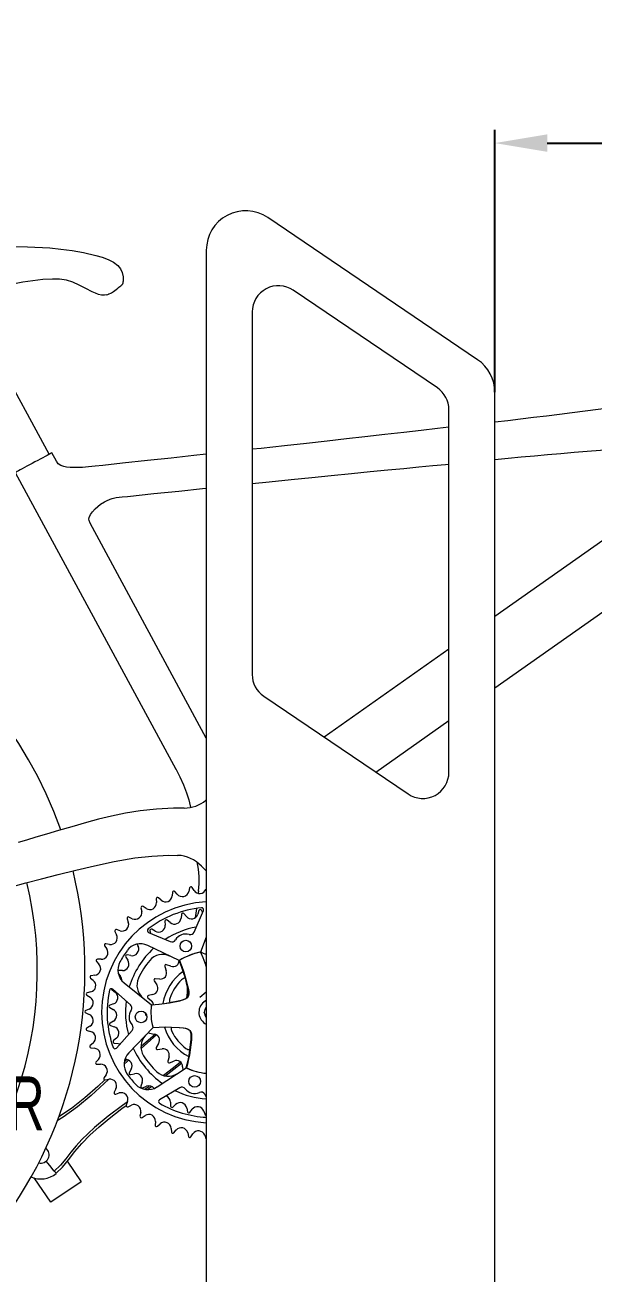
# Model space of a CAD drawing. Header units: millimetres. Extents: x -843 to 3947, y -76 to 3122.
# Drawn here: x -61 to 372, y 2170 to 3122 of the extents above; entities that cross this region are included whole.
import ezdxf

# ---------------------------------------------------------------- set-up
doc = ezdxf.new("R2010")
doc.units = ezdxf.units.MM
doc.layers.add('ZANO_R', color=7, linetype='Continuous', lineweight=0)
doc.layers.add('ZANO_W', color=1, linetype='Continuous', lineweight=0)
doc.styles.add('Arial', font='arial.ttf')
doc.styles.add('SLDTEXTSTYLE0', font='TXT', dxfattribs={"width": 0.7})
doc.styles.get("Standard").update_dxf_attribs({"font": 'ARIALUNI.TTF'})
doc.dimstyles.new('pl i ang', dxfattribs={"dimtxt": 50, "dimasz": 50, "dimexe": 1.25, "dimexo": 0.625, "dimgap": 10, "dimtad": 1, "dimtoh": 1, "dimtxsty": 'Standard', "dimcen": 2.5, "dimclrd": 1, "dimclre": 1, "dimclrt": 1, "dimadec": 0, "dimazin": 0, "dimtfac": 1, "dimtmove": 0, "dimatfit": 3, "dimfxl": 1, "dimarcsym": 1})

# ---------------------------------------------------------------- blocks, each defined once
blk = doc.blocks.new('*D469')
at = {"layer": 'ZANO_W', "color": 1, "lineweight": -2}
for p, q in [((297.63, 2841.98), (297.63, 3041.98)), ((1132.11, 2841.98), (1132.11, 3041.98)), ((337.63, 3031.98), (1092.11, 3031.98))]:
    blk.add_line(p, q, dxfattribs=at)
at = {"layer": 'ZANO_W', "color": 1}
for points in [[(337.63, 3038.64), (337.63, 3025.31), (297.63, 3031.98)], [(1092.11, 3025.31), (1092.11, 3038.64), (1132.11, 3031.98)]]:
    blk.add_solid(points, dxfattribs=at)
at = {"layer": 'ZANO_W', "color": 1, "insert": (714.87, 3062.4), "char_height": 40, "attachment_point": 5, "style": 'Arial'}
blk.add_mtext('min. 800', dxfattribs=at)

msp = doc.modelspace()

# ---------------------------------------------------------------- linework, layer by layer
at = {"layer": 'ZANO_R'}
for p, q in [((284.45, 2866.81), (124.45, 2975.2)), ((77.63, 2950.36), (77.63, 2080.36)), ((2.73, 2916.66), (3.14, 2916.78)), ((3.24, 2916.96), (3.06, 2916.9)), ((253.85, 2845.27), (143.85, 2919.79)), ((-42.3, 2794.66), (-102.47, 2905.88)), ((112.63, 2903.23), (112.63, 2626.81)), ((297.63, 2080.36), (297.63, 2841.98)), ((262.63, 2552.29), (262.63, 2828.71)), ((-36.56, 2789.39), (-40.07, 2795.87)), ((465.84, 2789.49), (297.63, 2670.88)), ((-67.99, 2780.76), (54.3, 2554.69)), ((297.63, 2616.49), (489.22, 2751.59)), ((77.63, 2578.3), (-11.02, 2742.17)), ((262.63, 2646.2), (167.44, 2579.07)), ((121.41, 2610.25), (231.41, 2535.73)), ((206.78, 2552.42), (262.63, 2591.81)), ((77.63, 2531.18), (77.26, 2530.88)), ((39.44, 2455.68), (39.6, 2452.89)), ((43.21, 2454.64), (41.13, 2456.49)), ((51.89, 2460.78), (51.65, 2458)), ((55.48, 2459.22), (53.68, 2461.35)), ((64.93, 2464.1), (64.31, 2461.38)), ((68.27, 2462.06), (66.78, 2464.41)), ((71.78, 2461.74), (71.53, 2459.8)), ((77.63, 2463.81), (77.31, 2462.96)), ((27.82, 2448.89), (28.36, 2446.16)), ((31.7, 2448.39), (29.38, 2449.93)), ((68.34, 2430.36), (75.43, 2446.83)), ((70.05, 2448.46), (69.1, 2441.18)), ((72.05, 2446.82), (71.18, 2443.96)), ((74.83, 2445.45), (73.9, 2447.04)), ((17.26, 2440.56), (18.18, 2437.92)), ((21.18, 2440.6), (18.66, 2441.81)), ((46.12, 2438.69), (46.28, 2435.7)), ((50.09, 2437.62), (47.78, 2439.53)), ((58.73, 2443.89), (58.37, 2440.92)), ((62.45, 2442.14), (60.51, 2444.43)), ((7.97, 2430.83), (9.24, 2428.35)), ((11.84, 2431.42), (9.18, 2432.27)), ((33.64, 2430.18), (50.11, 2423.1)), ((34.6, 2431.38), (35.02, 2429.58)), ((38.7, 2431.01), (36.09, 2432.49)), ((0.11, 2419.91), (1.72, 2417.63)), ((3.86, 2421.03), (1.11, 2421.5)), ((24.94, 2421.21), (25.7, 2419.43)), ((57.01, 2408.62), (33.01, 2420.2)), ((66.4, 2420.46), (66.06, 2417.86)), ((77.63, 2426.55), (73.29, 2415.11)), ((-6.14, 2408), (-4.24, 2405.97)), ((-2.59, 2409.63), (-5.37, 2409.71)), ((16.21, 2411.37), (17.84, 2408.86)), ((20.18, 2412.43), (17.23, 2412.93)), ((10.62, 2398.5), (11.93, 2397.09)), ((13.62, 2401.01), (10.63, 2400.99)), ((45.94, 2404.23), (47.08, 2400.85)), ((50.61, 2404.37), (47.23, 2405.52)), ((77.63, 2407.17), (76.51, 2407.02)), ((77.63, 2404.25), (77.38, 2404.83)), ((77.44, 2404.69), (77.63, 2404.22)), ((77.63, 2404.29), (77.44, 2404.69)), ((-10.68, 2395.34), (-8.51, 2393.59)), ((-7.39, 2397.44), (-10.16, 2397.14)), ((14.99, 2391.66), (35.76, 2374.98)), ((37.83, 2393.17), (39.84, 2390.22)), ((42.29, 2394.56), (38.73, 2394.76)), ((-13.42, 2382.16), (-11.02, 2380.73)), ((-10.44, 2384.71), (-13.15, 2384.02)), ((5.77, 2386.28), (8.16, 2384.48)), ((19.72, 2374.99), (6.25, 2386.81)), ((33.01, 2380.33), (35.75, 2378.03)), ((36.93, 2382.87), (33.45, 2382.1)), ((77.63, 2384.45), (72.81, 2380.45)), ((-11.7, 2371.67), (-14.28, 2370.61)), ((3.96, 2372.75), (6.63, 2371.4)), ((6.88, 2375.66), (4.07, 2374.61)), ((77.63, 2378.18), (75.65, 2377.03)), ((-14.29, 2368.74), (-11.72, 2367.65)), ((6.9, 2362.49), (4.32, 2360.97)), ((31.84, 2366.66), (32.28, 2366.46)), ((77.63, 2365.5), (76.11, 2369.31)), ((-11.13, 2358.59), (-13.53, 2357.18)), ((-13.28, 2355.32), (-10.59, 2354.61)), ((4.54, 2359.13), (7.4, 2358.25)), ((9.17, 2341.92), (21, 2355.4)), ((36.9, 2357.49), (18.47, 2338.25)), ((34.39, 2353.18), (37.92, 2352.64)), ((-8.74, 2345.71), (-10.93, 2343.98)), ((-10.42, 2342.18), (-7.65, 2341.84)), ((9.21, 2349.52), (6.93, 2347.59)), ((7.47, 2345.8), (10.44, 2345.44)), ((41.31, 2345.49), (39.49, 2342.42)), ((40.49, 2340.89), (44.03, 2341.32)), ((-4.59, 2333.29), (-6.51, 2331.27)), ((15.55, 2333.35), (15.66, 2333.35)), ((49.22, 2335.35), (48.3, 2331.91)), ((49.68, 2330.71), (52.97, 2332.07)), ((-5.76, 2329.56), (-2.97, 2329.61)), ((20.35, 2325.77), (18.87, 2323.17)), ((19.98, 2321.67), (22.89, 2322.35)), ((40.04, 2312.28), (62.33, 2326.88)), ((59.58, 2327.73), (59.61, 2325.1)), ((1.26, 2321.57), (-0.37, 2319.31)), ((0.62, 2317.71), (3.37, 2318.15)), ((28.83, 2315.7), (27.82, 2312.88)), ((29.18, 2311.6), (31.93, 2312.77)), ((8.68, 2310.78), (7.38, 2308.31)), ((8.58, 2306.86), (11.24, 2307.69)), ((57.37, 2311.63), (41.95, 2302.47)), ((77.63, 2304.71), (76.39, 2306.79)), ((17.52, 2301.12), (16.58, 2298.5)), ((17.97, 2297.23), (20.5, 2298.42)), ((50.35, 2300.69), (50.37, 2297.7)), ((52.08, 2296.96), (54.26, 2299.01)), ((62.73, 2296.21), (63.27, 2293.27)), ((65.08, 2292.84), (66.88, 2295.23)), ((75.7, 2293.95), (76.74, 2291.14)), ((27.63, 2292.79), (27.06, 2290.06)), ((28.62, 2289), (30.95, 2290.53)), ((38.8, 2285.95), (38.62, 2283.16)), ((40.3, 2282.33), (42.4, 2284.17)), ((50.81, 2280.72), (51.02, 2277.94)), ((52.8, 2277.36), (54.62, 2279.47)), ((63.43, 2277.22), (64.02, 2274.5)), ((65.87, 2274.17), (67.38, 2276.51)), ((76.41, 2275.52), (77.38, 2272.9)), ((-28.41, 2255.6), (-17.85, 2239.95)), ((-41.01, 2224.33), (-53.59, 2242.97)), ((-17.85, 2239.95), (-41.01, 2224.33))]:
    msp.add_line(p, q, dxfattribs=at)
at = {"layer": 'ZANO_R', "flags": 128}
for points in [[(-161.09, 2947.11), (-144.83, 2948.31), (-128.41, 2950.03), (-111.96, 2951.66), (-93.99, 2952.81), (-76.21, 2953.24), (-58.74, 2952.97), (-41.68, 2952), (-33.26, 2951.21), (-24.72, 2950.09), (-15.89, 2948.51), (-6.58, 2946.34), (-1.82, 2944.96), (2.75, 2943.27), (6.86, 2941.18), (10.26, 2938.58), (12.27, 2936.1), (13.55, 2933.19), (14.14, 2929.9), (14.25, 2926.33)], [(1.59, 2916.35), (0, 2915.97), (-2.19, 2916.04), (-4.5, 2916.58), (-6.88, 2917.45), (-9.29, 2918.54), (-14.21, 2921.05), (-19.18, 2923.63), (-24.1, 2925.86), (-29.02, 2927.4), (-34.21, 2928.16), (-39.63, 2928.34), (-47.01, 2927.9), (-54.57, 2927), (-62.2, 2925.82), (-73.68, 2923.63), (-85.16, 2920.97), (-96.57, 2917.9), (-100.3, 2916.79)], [(3.17, 2916.79), (5.24, 2917.71), (6.77, 2918.71), (7.91, 2919.58), (8.81, 2920.32), (10.15, 2921.39), (11.05, 2922.08), (11.79, 2922.63), (12.41, 2923.08), (12.7, 2923.31), (13.23, 2923.8), (13.88, 2924.76), (14.13, 2925.47), (14.25, 2926.33)], [(13.2, 2923.78), (13.04, 2923.61), (12.91, 2923.51)], [(1.6, 2916.3), (2.45, 2916.57), (3.1, 2916.77)], [(262.63, 2815.27), (253.82, 2814.25), (241.46, 2812.83), (228.16, 2811.32), (213.87, 2809.69), (198.5, 2807.96), (184.56, 2806.4), (169.74, 2804.75), (153.97, 2803.01), (137.21, 2801.16), (119.39, 2799.21), (112.63, 2798.47)], [(-40.07, 2795.87), (-40.22, 2795.78), (-40.69, 2795.53), (-41.45, 2795.12), (-42.49, 2794.56), (-43.8, 2793.85), (-45.33, 2793.02), (-47.05, 2792.09), (-48.93, 2791.07), (-50.92, 2790), (-52.99, 2788.88), (-55.07, 2787.75), (-57.14, 2786.63), (-59.13, 2785.56), (-61.01, 2784.54), (-62.74, 2783.61), (-64.27, 2782.78), (-65.57, 2782.07), (-66.61, 2781.51), (-67.37, 2781.1), (-67.84, 2780.85), (-67.99, 2780.76)], [(-1.19, 2786.24), (-7, 2785.62), (-12.26, 2785.1), (-16.78, 2784.73), (-20.36, 2784.55), (-23.08, 2784.5), (-26.2, 2784.6), (-29.03, 2784.91), (-30.89, 2785.29), (-33.16, 2786.08), (-35.2, 2787.45), (-36.58, 2789.42)], [(77.63, 2794.68), (68.22, 2793.66), (50.91, 2791.8), (32.75, 2789.86), (13.7, 2787.82), (-1.18, 2786.24)], [(112.63, 2772.43), (125.67, 2773.76), (142.4, 2775.45), (158.06, 2777.03), (172.72, 2778.5), (188.24, 2780.04), (202.62, 2781.46), (215.96, 2782.77), (228.3, 2783.97), (239.73, 2785.08), (250.3, 2786.1), (260.06, 2787.03), (262.63, 2787.27)], [(-11.01, 2742.15), (-11.78, 2744.17), (-11.81, 2745.28), (-11.58, 2746.45), (-10.54, 2748.78), (-9.12, 2750.86), (-7.21, 2753.02), (-5.13, 2754.95), (-2.99, 2756.62), (0.08, 2758.56), (2.54, 2759.77), (3.21, 2760.05), (4.22, 2760.43), (5.74, 2760.91), (8.99, 2761.64), (13.4, 2762.19)], [(13.4, 2762.19), (17.6, 2762.63), (37.69, 2764.72), (56.7, 2766.69), (74.69, 2768.55), (77.63, 2768.85)], [(54.28, 2554.74), (57.45, 2548.71), (60.31, 2542.56), (62.65, 2536.55), (64.34, 2531.14), (65.39, 2526.62), (65.57, 2525.48)], [(60.81, 2524.87), (52.58, 2524.87), (39.55, 2524.22), (27.3, 2522.85), (16, 2520.97), (5.41, 2518.75), (-4.52, 2516.35), (-13.79, 2513.88), (-24.91, 2510.75), (-35, 2507.81), (-44.11, 2505.12), (-52.28, 2502.68), (-59.51, 2500.49), (-65.84, 2498.57)], [(-71.02, 2464.99), (-59.93, 2467.92), (-48.03, 2471.01), (-35.32, 2474.25), (-21.83, 2477.59), (-7.56, 2480.99), (7.46, 2484.22), (23.18, 2486.91), (35.99, 2488.35), (49.18, 2488.93), (55.78, 2488.76)], [(73.9, 2480.59), (76.42, 2478.09), (77.63, 2477.06)], [(73.9, 2480.59), (75.65, 2478.81), (77.63, 2477.06)], [(76.15, 2422.64), (77.05, 2424.54), (77.63, 2425.43)], [(57.23, 2408.76), (57.23, 2408.76), (58.95, 2404.23), (60.49, 2399.73), (61.81, 2395.32), (63.3, 2389.49), (63.95, 2386.48), (64.19, 2384.9), (64.24, 2383.24), (63.97, 2381.76), (63.74, 2381.2), (62.95, 2380.18), (61.58, 2379.24), (59.49, 2378.43), (57.33, 2377.87), (49.63, 2376.32), (45.7, 2375.71), (41.54, 2375.21), (38.7, 2374.94), (35.73, 2374.72)], [(35.76, 2374.98), (35.76, 2374.98), (38.68, 2375.19), (41.59, 2375.45), (45.67, 2375.93), (49.61, 2376.52), (57.39, 2378.08), (59.47, 2378.62), (61.57, 2379.42), (62.87, 2380.31), (63.6, 2381.26), (63.82, 2381.78), (64.07, 2383.19), (64.03, 2384.75), (63.8, 2386.3), (63.14, 2389.34), (61.65, 2395.15), (60.33, 2399.51), (58.74, 2404.09), (57.01, 2408.62), (57.01, 2408.62)], [(57.52, 2408.94), (57.3, 2408.8), (57.25, 2408.77)], [(73.29, 2415.11), (74.91, 2411.05), (76.52, 2407), (77.44, 2404.69)], [(10.63, 2400.99), (10.34, 2400.95), (10.26, 2400.92)], [(35.73, 2374.7), (35.72, 2374.6), (35.69, 2374.38)], [(75.46, 2377.26), (75.46, 2377.26), (77.63, 2378.52)], [(38.64, 2352.37), (28.34, 2343.33), (27.94, 2342.98)], [(39.67, 2351.99), (35.02, 2347.88), (28.03, 2341.59)], [(36.75, 2358.07), (36.82, 2357.82), (36.83, 2357.76)], [(36.84, 2357.74), (41.68, 2357.97), (46.43, 2358.05), (51.03, 2357.95), (57.03, 2357.56), (60.1, 2357.25), (61.68, 2356.99), (63.27, 2356.52), (64.6, 2355.81), (65.05, 2355.42), (65.79, 2354.35), (66.25, 2352.76), (66.38, 2350.52), (66.24, 2348.29), (65.34, 2340.49), (64.7, 2336.56), (63.89, 2332.45), (63.27, 2329.67), (62.57, 2326.78), (62.57, 2326.78)], [(62.33, 2326.88), (62.33, 2326.88), (63.03, 2329.72), (63.68, 2332.57), (64.49, 2336.6), (65.14, 2340.54), (66.06, 2348.41), (66.2, 2350.56), (66.08, 2352.8), (65.63, 2354.32), (64.96, 2355.3), (64.53, 2355.67), (63.27, 2356.35), (61.77, 2356.79), (60.23, 2357.05), (57.13, 2357.36), (51.14, 2357.74), (46.59, 2357.83), (41.75, 2357.74), (36.9, 2357.49), (36.9, 2357.49)], [(10.44, 2345.44), (11.75, 2345.1), (11.9, 2345.03)], [(18.32, 2332.65), (17.18, 2331.6), (15.08, 2329.59)], [(17.01, 2333.15), (16.77, 2332.94), (15.21, 2331.49)], [(58.08, 2331.12), (52.55, 2326.79), (45.08, 2321.07)], [(46.42, 2320.73), (46.99, 2321.17), (58.73, 2330.41)], [(62.58, 2326.77), (62.68, 2326.72), (62.88, 2326.63)], [(3.04, 2318.1), (-0.28, 2314.92), (-10.22, 2305.78), (-20.53, 2297.12), (-31.46, 2289.24), (-36.05, 2286.38)], [(0.35, 2317.71), (-5.07, 2312.69), (-15.05, 2303.96), (-25.17, 2295.98), (-34.79, 2289.53)], [(34.41, 2313.08), (33.27, 2312.24), (30.82, 2310.47)], [(32.88, 2310.38), (35.2, 2312.11), (36, 2312.72)], [(17.41, 2300.8), (13.68, 2298.12), (2.87, 2290.03), (-7.53, 2281.47), (-17.28, 2272.17), (-21.58, 2267.46), (-25.64, 2262.53), (-29.56, 2257.48), (-33.65, 2252.57), (-38.26, 2248.11)], [(-36.86, 2246.43), (-32.03, 2251.15), (-27.45, 2256.79), (-22.69, 2262.96), (-17.27, 2269.27), (-11.09, 2275.6), (-4.15, 2281.93), (3.51, 2288.3), (13.31, 2295.86), (16.55, 2298.25)], [(77.38, 2272.9), (77.52, 2272.64), (77.63, 2272.52)], [(-38.26, 2248.11), (-41.77, 2252.34), (-44.55, 2255.68)], [(-38.26, 2248.11), (-37.92, 2247.71), (-37.63, 2247.36), (-37.19, 2246.83), (-36.94, 2246.52), (-36.86, 2246.44)]]:
    msp.add_lwpolyline(points, dxfattribs=at)
at = {"layer": 'ZANO_R'}
for centre, radius in [((62.02, 2419.71), 4.44), ((27.9, 2365.68), 4.44), ((68.74, 2316.54), 4.45)]:
    msp.add_circle(centre, radius, dxfattribs=at)
for centre, radius, start, end in [((107.63, 2950.36), 30, 55.88497, 180), ((132.63, 2903.23), 20, 55.88497, 180), ((267.63, 2841.98), 30, 0, 55.88497), ((242.63, 2828.71), 20, 0, 55.88497), ((-589.36, 10361.99), 7594.59, 276.707017, 277.902669), ((1004.37, -4757.54), 7581.11, 94.127604, 95.349099), ((-336.96, 2400.96), 322.1, 19.46958, 264.47288), ((132.63, 2626.81), 20, 180, 235.88497), ((242.63, 2552.29), 20, 235.88497, 0), ((60.95, 2550.33), 25.39, 269.71791, 309.98751), ((64.56, 2545.58), 19.41, 305.77736, 310.10914), ((55.13, 2463.48), 25.39, 42.35619, 88.54132), ((6.2, 2469.27), 66.01, 353.4056, 12.74077), ((-336.96, 2400.96), 322.1, 275.52748, 13.66527), ((-336.96, 2400.96), 285.75, 180, 13.58966), ((65.92, 2463.87), 1.02, 32.30291, 167.14922), ((40.46, 2455.73), 1.02, 48.30291, 183.14922), ((46.59, 2458.43), 5.08, 228.30291, 355.14922), ((52.9, 2460.69), 1.02, 40.30291, 175.14922), ((59.36, 2462.51), 5.08, 220.30291, 347.14922), ((72.56, 2464.77), 5.08, 212.30291, 339.14922), ((82.14, 2369.21), 84.35, 93.06758, 266.93242), ((23.38, 2445.17), 5.08, 244.30291, 11.14922), ((28.82, 2449.09), 1.02, 56.30291, 191.14922), ((34.52, 2452.61), 5.08, 236.30291, 3.14922), ((82.14, 2369.21), 80.16, 95.92386, 127.52827), ((73.03, 2446.52), 1.02, 30.37679, 163.07534), ((74.03, 2447.43), 1.52, 336.72607, 95.92386), ((13.38, 2436.26), 5.08, 252.30291, 19.14922), ((18.22, 2440.89), 1.02, 64.30291, 199.14922), ((47.13, 2438.74), 1.02, 50.37679, 183.07534), ((53.33, 2441.53), 5.08, 230.37679, 353.07534), ((59.74, 2443.77), 1.02, 40.37679, 173.07534), ((66.32, 2445.44), 5.08, 220.37679, 343.07534), ((4.72, 2426.03), 5.08, 260.30291, 27.14922), ((8.87, 2431.3), 1.02, 72.30291, 207.14922), ((34.24, 2431.58), 1.52, 127.52827, 246.72607), ((35.59, 2431.61), 1.02, 60.37679, 193.07534), ((41.21, 2435.43), 5.08, 240.37679, 3.07534), ((82.14, 2369.21), 66.16, 100.55969, 122.89244), ((62.02, 2419.71), 9.21, 74.03893, 149.4132), ((65.43, 2431.62), 3.18, 254.03893, 336.72607), ((-2.44, 2414.71), 5.08, 268.30291, 35.14922), ((0.94, 2420.5), 1.02, 80.30291, 215.14922), ((27.49, 2408.77), 12.7, 64.22607, 144.1053), ((82.14, 2369.21), 66.16, 132.44065, 163.01148), ((21.03, 2417.43), 5.08, 260.37679, 23.07534), ((51.36, 2426.01), 3.17, 246.72607, 329.4132), ((-5.4, 2408.7), 1.02, 88.30291, 223.14922), ((82.14, 2369.21), 80.16, 144.1053, 151.34683), ((13.58, 2406.09), 5.08, 270.37679, 33.07534), ((17.06, 2411.92), 1.02, 80.37679, 213.07534), ((82.14, 2369.21), 61.97, 140.30393, 155.1482), ((44.23, 2400.68), 12.7, 64.22607, 140.30393), ((51.84, 2408.88), 5.08, 309.9339, 356.75723), ((80.15, 2372.36), 43.01, 122.19936, 122.54363), ((82.14, 2369.21), 46.74, 100.91949, 122.2158), ((82.14, 2369.21), 46.74, 101.65433, 121.7978), ((81.83, 2370.79), 45.13, 100.9047, 101.66572), ((77.36, 2418.9), 5.08, 219.89635, 272.9393), ((-7.94, 2402.49), 5.08, 276.30291, 43.14922), ((22.94, 2401.56), 12.7, 151.34683, 231.22607), ((82.14, 2369.21), 38.23, 125.43823, 170.01367), ((46.9, 2404.56), 1.02, 71.20069, 198.62903), ((42.27, 2399.23), 5.08, 325.58608, 18.62903), ((52.25, 2409.18), 5.08, 251.20069, 304.24365), ((-10.05, 2396.13), 1.02, 96.30291, 231.14922), ((-11.7, 2389.63), 5.08, 284.30291, 51.14922), ((8.22, 2393.62), 5.08, 356.40933, 43.07534), ((37.44, 2389.92), 12.7, 155.1482, 231.22607), ((38.67, 2393.74), 1.02, 86.85287, 214.28121), ((35.65, 2387.36), 5.08, 341.23825, 34.28121), ((42.57, 2399.63), 5.08, 266.85287, 319.89582), ((82.14, 2369.21), 34.04, 133.42749, 162.02464), ((62.24, 2390.24), 5.08, 96.97953, 133.42749), ((-12.89, 2383.04), 1.02, 104.30291, 239.14922), ((-13.63, 2376.37), 5.08, 292.30291, 59.14922), ((82.14, 2369.21), 80.16, 167.92386, 199.52827), ((5.25, 2385.67), 1.52, 48.72607, 167.92386), ((6.38, 2387.09), 1.02, 174.50498, 233.07534), ((5.11, 2380.42), 5.08, 290.37679, 53.07534), ((33.67, 2381.1), 1.02, 102.50504, 229.93338), ((35.83, 2387.83), 5.08, 282.50504, 335.548), ((54.6, 2378.15), 5.08, 162.02464, 198.42071), ((-20.52, 2388.94), 83.83, 354.08513, 359.7543), ((-13.89, 2369.67), 1.02, 112.30291, 247.14922), ((4.42, 2373.66), 1.02, 110.37679, 243.07534), ((4.33, 2366.87), 5.08, 300.37679, 63.07534), ((82.14, 2369.21), 66.16, 172.55969, 194.89244), ((27.9, 2365.68), 9.21, 146.03893, 221.4132), ((17.63, 2372.6), 3.18, 326.03893, 48.72607), ((82.14, 2369.21), 46.74, 173.23633, 194.2158), ((82.14, 2369.21), 46.74, 173.65433, 193.7978), ((85.43, 2368.82), 50.05, 172.93109, 173.22698), ((32.48, 2374.14), 5.08, 11.03809, 49.93338), ((82.14, 2369.21), 10.16, 129.72607, 243.62168), ((82.14, 2369.21), 6.03, 138.44232, 221.55768), ((-13.69, 2362.97), 5.08, 300.30291, 67.14922), ((4.83, 2360.1), 1.02, 120.37679, 253.07534), ((32.26, 2367.58), 1.02, 137.31047, 245.58555), ((-13.02, 2356.3), 1.02, 120.30291, 255.14922), ((-11.89, 2349.7), 5.08, 308.30291, 75.14922), ((5.92, 2353.39), 5.08, 310.37679, 73.07534), ((18.61, 2357.49), 3.17, 318.72607, 41.4132), ((40.5, 2342.88), 12.7, 136.22607, 212.30393), ((34.55, 2354.19), 1.02, 191.11834, 261.23773), ((81.31, 2369), 45.88, 194.21294, 194.53573), ((37.15, 2347.62), 5.08, 28.19477, 81.23773), ((82.14, 2369.21), 38.23, 197.36473, 242.07203), ((55.99, 2356.78), 5.08, 168.97953, 205.42749), ((82.14, 2369.21), 34.04, 205.42749, 234.02464), ((-10.3, 2343.18), 1.02, 128.30291, 263.14922), ((-8.26, 2336.8), 5.08, 316.30291, 83.14922), ((7.59, 2346.81), 1.02, 130.37679, 263.07534), ((8.03, 2342.93), 1.52, 199.52827, 318.72607), ((82.14, 2369.21), 66.16, 204.44065, 235.01148), ((40.37, 2341.9), 1.02, 149.46156, 276.8899), ((36.93, 2348.07), 5.08, 329.46156, 22.50452), ((44.64, 2336.28), 5.08, 43.84695, 96.8899), ((65.13, 2345.78), 5.08, 234.02464, 270.42071), ((27.64, 2329.46), 12.7, 136.22607, 216.1053), ((15.93, 2328.28), 5.08, 330.37679, 93.07534), ((82.14, 2369.21), 61.97, 212.30393, 227.1482), ((49.29, 2331.64), 1.02, 165.11374, 292.54208), ((44.31, 2336.66), 5.08, 345.11374, 38.15669), ((54.92, 2327.38), 5.08, 59.49912, 112.54208), ((54.5, 2327.66), 5.08, 0.76591, 53.80887), ((-5.78, 2330.57), 1.02, 136.30291, 271.14922), ((-2.87, 2324.53), 5.08, 324.30291, 91.14922), ((19.75, 2322.66), 1.02, 150.37679, 283.07534), ((24.04, 2317.4), 5.08, 340.37679, 103.07534), ((48.63, 2333.09), 12.7, 227.1482, 303.22607), ((84.41, 2374.09), 52.12, 244.93145, 245.21557), ((82.14, 2369.21), 46.74, 245.23633, 264.45756), ((82.14, 2369.21), 46.74, 245.65433, 264.45756), ((0.46, 2318.71), 1.02, 144.30291, 279.14922), ((4.18, 2313.14), 5.08, 332.30291, 99.14922), ((82.14, 2369.21), 80.16, 216.1053, 223.34683), ((33.08, 2322.91), 12.7, 223.34683, 303.22607), ((28.78, 2312.54), 1.02, 160.37679, 293.07534), ((33.92, 2308.1), 5.08, 37.33767, 113.07534), ((8.28, 2307.84), 1.02, 152.30291, 287.14922), ((12.74, 2302.83), 5.08, 340.30291, 107.14922), ((45.27, 2300.66), 5.08, 0.37679, 70.58515), ((82.14, 2369.21), 66.16, 244.55969, 266.08781), ((58.99, 2308.91), 3.18, 38.03893, 120.72607), ((68.74, 2316.54), 9.21, 218.03893, 293.4132), ((73.66, 2305.17), 3.18, 30.72607, 113.4132), ((17.54, 2298.15), 1.02, 160.30291, 295.14922), ((22.66, 2293.82), 5.08, 348.30291, 115.14922), ((42.73, 2301.16), 1.52, 120.72607, 239.92386), ((82.14, 2369.21), 80.16, 239.92386, 266.77188), ((51.38, 2297.7), 1.02, 180.37679, 313.07534), ((57.73, 2295.29), 5.08, 10.37679, 133.07534), ((70.94, 2292.18), 5.08, 20.37679, 143.07534), ((28.06, 2289.85), 1.02, 168.30291, 303.14922), ((33.73, 2286.27), 5.08, 356.30291, 123.14922), ((45.74, 2280.34), 5.08, 4.30291, 131.14922), ((64.27, 2293.45), 1.02, 190.37679, 323.07534), ((77.7, 2291.5), 1.02, 200.37679, 266.14562), ((39.63, 2283.1), 1.02, 176.30291, 311.14922), ((52.03, 2278.02), 1.02, 184.30291, 319.14922), ((58.46, 2276.14), 5.08, 12.30291, 139.14922), ((65.01, 2274.72), 1.02, 192.30291, 327.14922), ((71.65, 2273.75), 5.08, 20.30291, 147.14922), ((-48.61, 2260.56), 6.35, 256.0748, 52.00176), ((-48.5, 2260), 17.88, 245.14795, 310.61155)]:
    msp.add_arc(centre, radius, start, end, dxfattribs=at)

# ---------------------------------------------------------------- texts
at = {"layer": 'ZANO_R', "insert": (-99.05, 2320.36), "char_height": 41.093, "attachment_point": 1, "style": 'SLDTEXTSTYLE0'}
msp.add_mtext('AR', dxfattribs=at)

# ---------------------------------------------------------------- dimensions: what is measured, and where the dimension line sits
at = {"layer": 'ZANO_W'}
dim = msp.add_linear_dim(base=(1132.11, 3031.98), p1=(297.63, 2831.98), p2=(1132.11, 2831.98), text='min. 800', dimstyle='pl i ang', override={"dimtxt": 40, "dimasz": 40, "dimexe": 10, "dimexo": 10, "dimtoh": 0, "dimdec": 0, "dimtxsty": 'Arial', "dimtdec": 0, "dimtmove": 1}, dxfattribs=at)
dim.commit()
dim.dimension.update_dxf_attribs({"geometry": '*D469', "text_midpoint": (714.87, 3062.4)})

doc.saveas('drawing.dxf')
